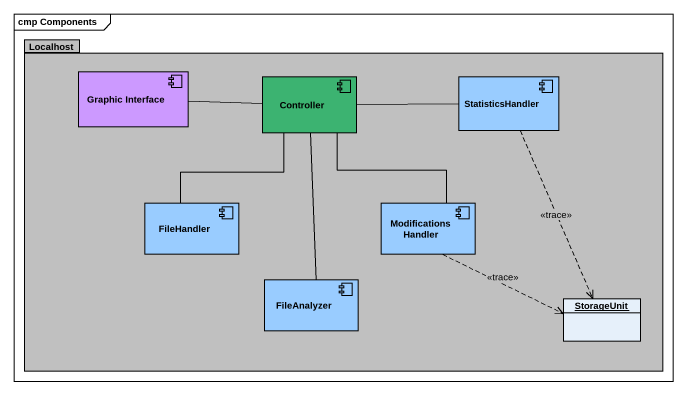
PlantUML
@startuml
mainframe cmp Components
allowmixing
hide circle
hide empty members
package Localhost #C0C0C0 {
  component "Graphic Interface" as Graphic_Interface #CC99FF
  component Controller #3CB371
  component StatisticsHandler #99CCFF
  component FileHandler #99CCFF
  component ModificationsHandler #99CCFF
  component FileAnalyzer #99CCFF
  object StorageUnit
}
Graphic_Interface -right- Controller
Controller -right- StatisticsHandler
Controller -- FileHandler
Controller -- ModificationsHandler
Controller -- FileAnalyzer
StatisticsHandler ..> StorageUnit : <<trace>>
ModificationsHandler .right.> StorageUnit : <<trace>>
@enduml
